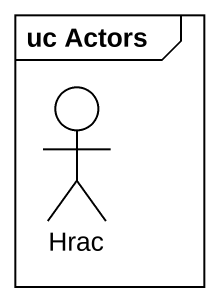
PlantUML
@startuml
mainframe uc Actors
actor Hrac
@enduml
